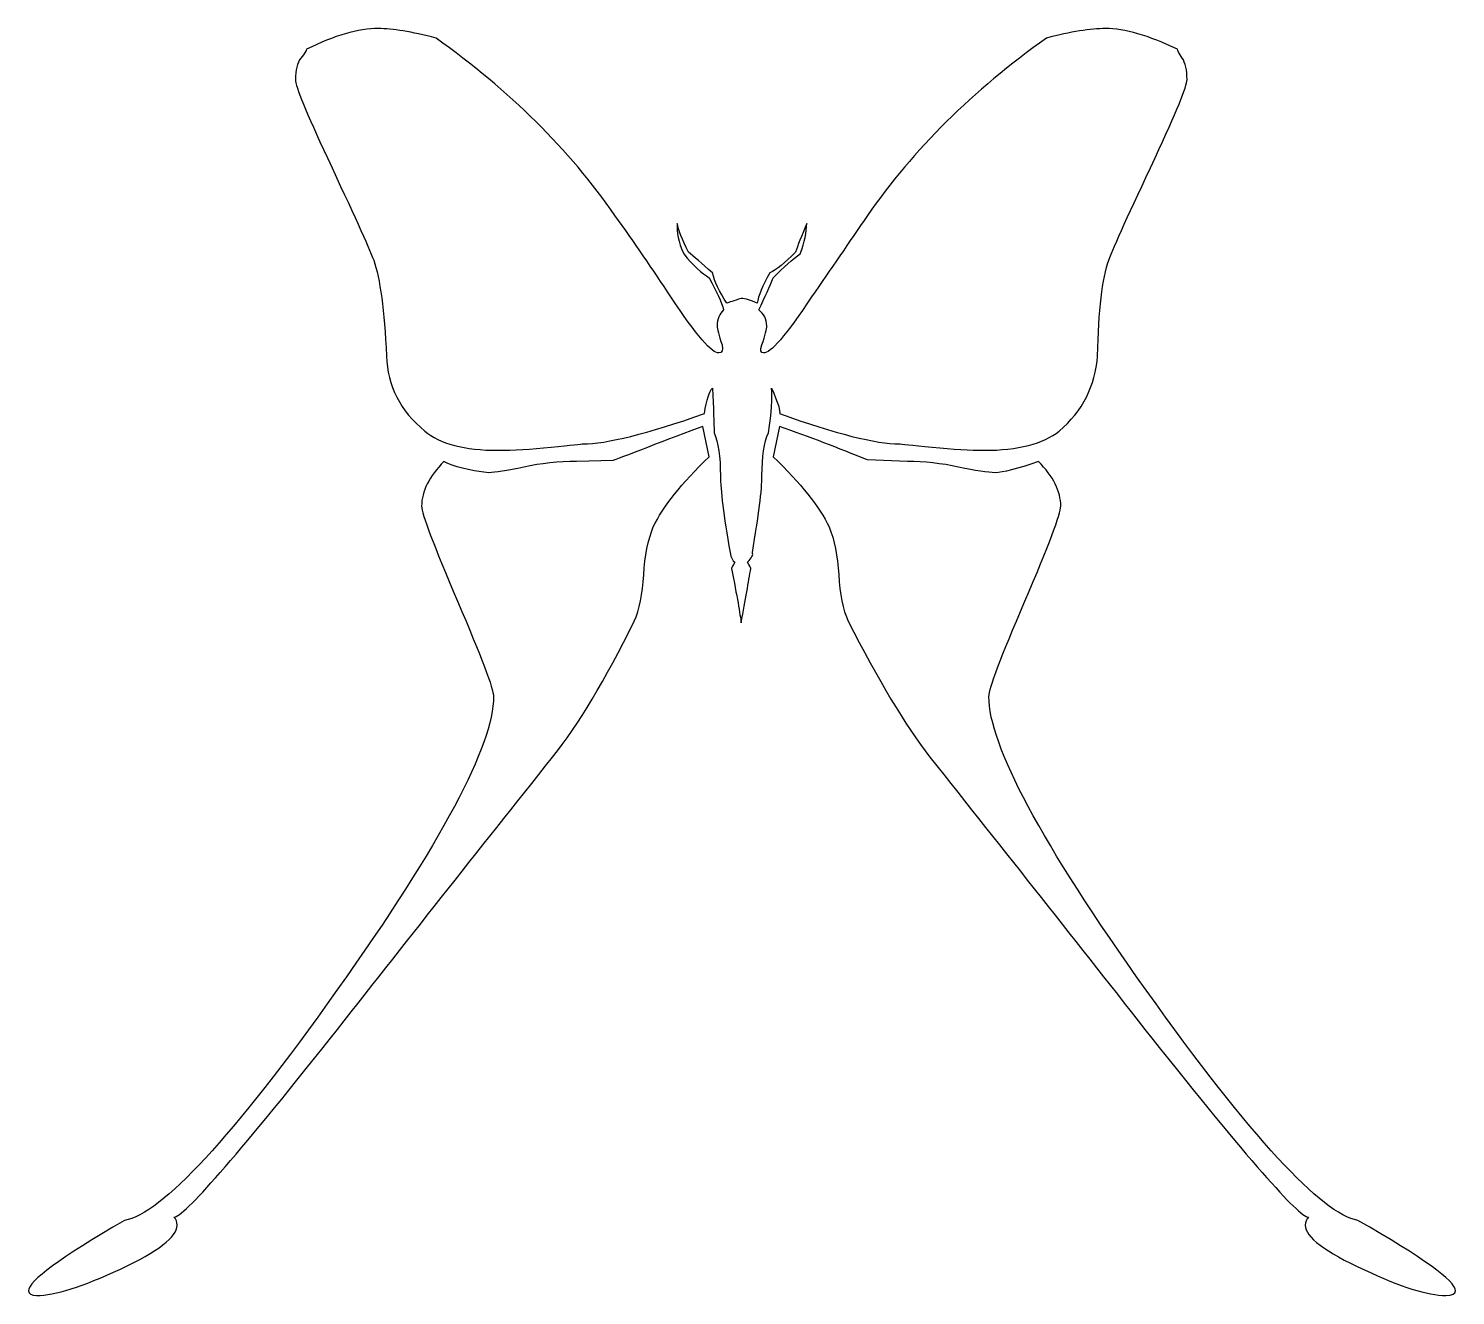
# Model space of a CAD drawing. Header units: centimetres. Extents: x -10.6 to 10, y -8.7 to 9.5.
import ezdxf

# ---------------------------------------------------------------- set-up
doc = ezdxf.new("R2010")
doc.units = ezdxf.units.CM
doc.header["$MEASUREMENT"] = 0
doc.layers.add('Camada 1', color=7, linetype='Continuous')

msp = doc.modelspace()

# ---------------------------------------------------------------- linework, layer by layer
at = {"layer": 'Camada 1'}
for points, knots in [([(6.15495, 8.79464), (6.15495, 8.70246), (6.00117, 8.3258), (5.69405, 7.66537), (5.69405, 7.66537), (5.3253, 6.88181), (5.10242, 6.38992), (5.02571, 6.19042), (5.02571, 6.19042), (4.93353, 5.92899), (4.8795, 5.46808), (4.86437, 4.80765), (4.86437, 4.80765), (4.83341, 4.37733), (4.64903, 4.01618), (4.31128, 3.7245), (4.31128, 3.7245), (4.0808, 3.54014), (3.71965, 3.44796), (3.22813, 3.44796), (3.22813, 3.44796), (3.02826, 3.44796), (2.77874, 3.46309), (2.47912, 3.49405), (2.47912, 3.49405), (2.17953, 3.52466), (2.02181, 3.54014), (2.00671, 3.54014), (2.00671, 3.54014), (1.66857, 3.54014), (1.09242, 3.68598), (0.27827, 3.978), (0.27827, 3.978), (0.29338, 4.00861), (0.25522, 4.13141), (0.16302, 4.34675), (0.16302, 4.34675), (0.17813, 4.20848), (0.16302, 3.99313), (0.11693, 3.70146), (0.11693, 3.70146), (0.05536, 3.56316), (0.02475, 3.35578), (0.02475, 3.07921), (0.02475, 3.07921), (0.02475, 2.87937), (-0.02134, 2.51062), (-0.11352, 1.97301), (-0.11352, 1.97301), (-0.09841, 1.94205), (-0.12146, 1.89594), (-0.18266, 1.83474), (-0.18266, 1.83474), (-0.15205, 1.78865), (-0.13657, 1.75767), (-0.13657, 1.74256), (-0.13657, 1.74256), (-0.16753, 1.5582), (-0.21364, 1.29676), (-0.27484, 0.959), (-0.27484, 0.959), (-0.29032, 1.08179), (-0.33644, 1.34286), (-0.41314, 1.74256), (-0.41314, 1.74256), (-0.41314, 1.75769), (-0.39801, 1.78865), (-0.36705, 1.83474), (-0.36705, 1.83474), (-0.39801, 1.84985), (-0.42108, 1.89594), (-0.43619, 1.97301), (-0.43619, 1.97301), (-0.52837, 2.51062), (-0.57449, 2.87937), (-0.57449, 3.07921), (-0.57449, 3.07921), (-0.57449, 3.35578), (-0.60545, 3.56319), (-0.66667, 3.70146), (-0.66667, 3.70146), (-0.66667, 3.83973), (-0.67458, 4.05471), (-0.68972, 4.34675), (-0.68972, 4.34675), (-0.73581, 4.30066), (-0.77433, 4.1775), (-0.80495, 3.978), (-0.80495, 3.978), (-1.6346, 3.68595), (-2.21867, 3.54014), (-2.55644, 3.54014), (-2.55644, 3.54014), (-2.57192, 3.54014), (-2.72567, 3.52466), (-3.01734, 3.49405), (-3.01734, 3.49405), (-3.30939, 3.46309), (-3.56288, 3.44796), (-3.77786, 3.44796), (-3.77786, 3.44796), (-4.26975, 3.44796), (-4.62299, 3.54014), (-4.83797, 3.7245), (-4.83797, 3.7245), (-5.19159, 4.01618), (-5.37595, 4.37736), (-5.39106, 4.80765), (-5.39106, 4.80765), (-5.42202, 5.46805), (-5.48324, 5.92898), (-5.57542, 6.19042), (-5.57542, 6.19042), (-5.65249, 6.38992), (-5.87501, 6.8818), (-6.24376, 7.66537), (-6.24376, 7.66537), (-6.55129, 8.32577), (-6.70469, 8.70243), (-6.70469, 8.79464), (-6.70469, 8.79464), (-6.70469, 8.93291), (-6.67805, 9.03663), (-6.62402, 9.10576), (-6.62402, 9.10576), (-6.57036, 9.1749), (-6.54337, 9.21704), (-6.54337, 9.23252), (-6.54337, 9.23252), (-6.14403, 9.43202), (-5.79833, 9.53211), (-5.50631, 9.53211), (-5.50631, 9.53211), (-5.30681, 9.53211), (-5.03027, 9.48602), (-4.67666, 9.39384), (-4.67666, 9.39384), (-3.61655, 8.64089), (-2.75626, 7.78819), (-2.09552, 6.83574), (-2.09552, 6.83574), (-1.81895, 6.45154), (-1.55035, 6.05974), (-1.28891, 5.66041), (-1.28891, 5.66041), (-0.92019, 5.1073), (-0.68973, 4.83832), (-0.59753, 4.8538), (-0.59753, 4.8538), (-0.55144, 4.8538), (-0.53633, 4.89195), (-0.55144, 4.96903), (-0.55144, 4.96903), (-0.59753, 5.1073), (-0.62058, 5.19948), (-0.62058, 5.2456), (-0.62058, 5.2456), (-0.62058, 5.33778), (-0.58997, 5.41448), (-0.5284, 5.47605), (-0.5284, 5.47605), (-0.55936, 5.58337), (-0.62849, 5.73711), (-0.73581, 5.93698), (-0.73581, 5.93698), (-0.84347, 5.99818), (-0.96626, 6.1134), (-1.10453, 6.28266), (-1.10453, 6.28266), (-1.1816, 6.45154), (-1.21219, 6.59738), (-1.19671, 6.72055), (-1.19671, 6.72055), (-1.18158, 6.62837), (-1.12757, 6.4901), (-1.03539, 6.30571), (-1.03539, 6.30571), (-0.95869, 6.24414), (-0.84346, 6.14439), (-0.68971, 6.00612), (-0.68971, 6.00612), (-0.6591, 5.88296), (-0.58996, 5.73712), (-0.4823, 5.56826), (-0.4823, 5.56826), (-0.45169, 5.58337), (-0.38255, 5.60641), (-0.27489, 5.6374), (-0.27489, 5.6374), (-0.21369, 5.6374), (-0.13662, 5.61435), (-0.04444, 5.56826), (-0.04444, 5.56826), (-0.02931, 5.67558), (0.03226, 5.82176), (0.13992, 6.00612), (0.13992, 6.00612), (0.23213, 6.05221), (0.35492, 6.15196), (0.5087, 6.30571), (0.5087, 6.30571), (0.53929, 6.39789), (0.59297, 6.53616), (0.67002, 6.72055), (0.67002, 6.72055), (0.67002, 6.59739), (0.63906, 6.45155), (0.57787, 6.28266), (0.57787, 6.28266), (0.47021, 6.20561), (0.33948, 6.09036), (0.18605, 5.93698), (0.18605, 5.93698), (0.13996, 5.81382), (0.07082, 5.66041), (-0.02136, 5.47605), (-0.02136, 5.47605), (0.05534, 5.41448), (0.09387, 5.33778), (0.09387, 5.2456), (0.09387, 5.2456), (0.09387, 5.19951), (0.07082, 5.1073), (0.02473, 4.96903), (0.02473, 4.96903), (-0.00623, 4.89196), (0.00168, 4.8538), (0.04778, 4.8538), (0.04778, 4.8538), (0.13996, 4.83832), (0.37044, 5.1073), (0.73919, 5.66041), (0.73919, 5.66041), (1.01573, 6.05975), (1.28436, 6.45154), (1.5458, 6.83574), (1.5458, 6.83574), (2.2062, 7.78819), (3.06681, 8.64089), (4.12694, 9.39384), (4.12694, 9.39384), (4.48021, 9.48602), (4.76432, 9.53211), (4.97967, 9.53211), (4.97967, 9.53211), (5.25621, 9.53211), (5.60192, 9.43202), (6.01673, 9.23252), (6.01673, 9.23252), (6.01673, 9.21704), (6.03978, 9.17489), (6.08587, 9.10576), (6.08587, 9.10576), (6.1319, 9.03663), (6.15495, 8.93292), (6.15495, 8.79464)], [0, 0, 0, 0, 0.01538462, 0.01538462, 0.01538462, 0.01538462, 0.03076923, 0.03076923, 0.03076923, 0.03076923, 0.04615385, 0.04615385, 0.04615385, 0.04615385, 0.06153846, 0.06153846, 0.06153846, 0.06153846, 0.07692308, 0.07692308, 0.07692308, 0.07692308, 0.09230769, 0.09230769, 0.09230769, 0.09230769, 0.10769231, 0.10769231, 0.10769231, 0.10769231, 0.12307692, 0.12307692, 0.12307692, 0.12307692, 0.13846154, 0.13846154, 0.13846154, 0.13846154, 0.15384615, 0.15384615, 0.15384615, 0.15384615, 0.16923077, 0.16923077, 0.16923077, 0.16923077, 0.18461538, 0.18461538, 0.18461538, 0.18461538, 0.2, 0.2, 0.2, 0.2, 0.21538462, 0.21538462, 0.21538462, 0.21538462, 0.23076923, 0.23076923, 0.23076923, 0.23076923, 0.24615385, 0.24615385, 0.24615385, 0.24615385, 0.26153846, 0.26153846, 0.26153846, 0.26153846, 0.27692308, 0.27692308, 0.27692308, 0.27692308, 0.29230769, 0.29230769, 0.29230769, 0.29230769, 0.30769231, 0.30769231, 0.30769231, 0.30769231, 0.32307692, 0.32307692, 0.32307692, 0.32307692, 0.33846154, 0.33846154, 0.33846154, 0.33846154, 0.35384615, 0.35384615, 0.35384615, 0.35384615, 0.36923077, 0.36923077, 0.36923077, 0.36923077, 0.38461538, 0.38461538, 0.38461538, 0.38461538, 0.4, 0.4, 0.4, 0.4, 0.41538462, 0.41538462, 0.41538462, 0.41538462, 0.43076923, 0.43076923, 0.43076923, 0.43076923, 0.44615385, 0.44615385, 0.44615385, 0.44615385, 0.46153846, 0.46153846, 0.46153846, 0.46153846, 0.47692308, 0.47692308, 0.47692308, 0.47692308, 0.49230769, 0.49230769, 0.49230769, 0.49230769, 0.50769231, 0.50769231, 0.50769231, 0.50769231, 0.52307692, 0.52307692, 0.52307692, 0.52307692, 0.53846154, 0.53846154, 0.53846154, 0.53846154, 0.55384615, 0.55384615, 0.55384615, 0.55384615, 0.56923077, 0.56923077, 0.56923077, 0.56923077, 0.58461538, 0.58461538, 0.58461538, 0.58461538, 0.6, 0.6, 0.6, 0.6, 0.61538462, 0.61538462, 0.61538462, 0.61538462, 0.63076923, 0.63076923, 0.63076923, 0.63076923, 0.64615385, 0.64615385, 0.64615385, 0.64615385, 0.66153846, 0.66153846, 0.66153846, 0.66153846, 0.67692308, 0.67692308, 0.67692308, 0.67692308, 0.69230769, 0.69230769, 0.69230769, 0.69230769, 0.70769231, 0.70769231, 0.70769231, 0.70769231, 0.72307692, 0.72307692, 0.72307692, 0.72307692, 0.73846154, 0.73846154, 0.73846154, 0.73846154, 0.75384615, 0.75384615, 0.75384615, 0.75384615, 0.76923077, 0.76923077, 0.76923077, 0.76923077, 0.78461538, 0.78461538, 0.78461538, 0.78461538, 0.8, 0.8, 0.8, 0.8, 0.81538462, 0.81538462, 0.81538462, 0.81538462, 0.83076923, 0.83076923, 0.83076923, 0.83076923, 0.84615385, 0.84615385, 0.84615385, 0.84615385, 0.86153846, 0.86153846, 0.86153846, 0.86153846, 0.87692308, 0.87692308, 0.87692308, 0.87692308, 0.89230769, 0.89230769, 0.89230769, 0.89230769, 0.90769231, 0.90769231, 0.90769231, 0.90769231, 0.92307692, 0.92307692, 0.92307692, 0.92307692, 0.93846154, 0.93846154, 0.93846154, 0.93846154, 0.95384615, 0.95384615, 0.95384615, 0.95384615, 0.96923077, 0.96923077, 0.96923077, 0.96923077, 1, 1, 1, 1]), ([(-2.12233, 3.29938), (-2.11341, 3.3029), (-1.2428, 3.63993), (-0.82799, 3.79367), (-0.82799, 3.79367), (-0.82799, 3.79367), (-0.73581, 3.35581), (-0.73581, 3.35581), (-0.73581, 3.35581), (-1.13552, 2.97158), (-1.40415, 2.63347), (-1.54242, 2.34179), (-1.54242, 2.34179), (-1.61949, 2.15743), (-1.66556, 1.92695), (-1.68069, 1.65041), (-1.68069, 1.65041), (-1.69617, 1.37384), (-1.74226, 1.15096), (-1.81896, 0.98207), (-1.81896, 0.98207), (-2.2338, 0.13694), (-2.62557, -0.51592), (-2.99429, -0.97685), (-2.99429, -0.97685), (-4.0699, -2.32898), (-5.13757, -3.68116), (-6.19768, -5.03294), (-6.19768, -5.03294), (-7.56531, -6.75382), (-8.31789, -7.61408), (-8.45616, -7.61408), (-8.45616, -7.61408), (-8.42555, -7.64506), (-8.41007, -7.68322), (-8.41007, -7.72931), (-8.41007, -7.72931), (-8.41007, -7.89854), (-8.68301, -8.10957), (-9.22819, -8.36307), (-9.22819, -8.36307), (-9.77373, -8.61659), (-10.17704, -8.74333), (-10.4381, -8.74333), (-10.4381, -8.74333), (-10.51515, -8.74333), (-10.55333, -8.72028), (-10.55333, -8.67419), (-10.55333, -8.67419), (-10.55333, -8.53592), (-10.09243, -8.19815), (-9.17056, -7.66017), (-9.17056, -7.66017), (-8.63295, -7.56802), (-7.61137, -6.46179), (-6.10544, -4.34155), (-6.10544, -4.34155), (-4.59991, -2.22131), (-3.84693, -0.80796), (-3.84693, -0.1011), (-3.84693, -0.1011), (-3.84693, 0.00622), (-4.01978, 0.46355), (-4.36546, 1.27016), (-4.36546, 1.27016), (-4.71114, 2.07677), (-4.88399, 2.53373), (-4.88399, 2.64139), (-4.88399, 2.64139), (-4.88399, 2.85636), (-4.77667, 3.07134), (-4.56136, 3.28668), (-4.56136, 3.28668), (-4.42309, 3.20961), (-4.20811, 3.15598), (-3.91607, 3.12536), (-3.91607, 3.12536), (-3.82389, 3.12536), (-3.65501, 3.152), (-3.40905, 3.20603), (-3.40905, 3.20603), (-3.16346, 3.25966), (-2.90997, 3.28668), (-2.64853, 3.28668), (-2.64853, 3.28668), (-2.64853, 3.28668), (-2.12233, 3.29938), (-2.12233, 3.29938)], [0, 0, 0, 0, 0.04347826, 0.04347826, 0.04347826, 0.04347826, 0.08695652, 0.08695652, 0.08695652, 0.08695652, 0.13043478, 0.13043478, 0.13043478, 0.13043478, 0.17391304, 0.17391304, 0.17391304, 0.17391304, 0.2173913, 0.2173913, 0.2173913, 0.2173913, 0.26086957, 0.26086957, 0.26086957, 0.26086957, 0.30434783, 0.30434783, 0.30434783, 0.30434783, 0.34782609, 0.34782609, 0.34782609, 0.34782609, 0.39130435, 0.39130435, 0.39130435, 0.39130435, 0.43478261, 0.43478261, 0.43478261, 0.43478261, 0.47826087, 0.47826087, 0.47826087, 0.47826087, 0.52173913, 0.52173913, 0.52173913, 0.52173913, 0.56521739, 0.56521739, 0.56521739, 0.56521739, 0.60869565, 0.60869565, 0.60869565, 0.60869565, 0.65217391, 0.65217391, 0.65217391, 0.65217391, 0.69565217, 0.69565217, 0.69565217, 0.69565217, 0.73913043, 0.73913043, 0.73913043, 0.73913043, 0.7826087, 0.7826087, 0.7826087, 0.7826087, 0.82608696, 0.82608696, 0.82608696, 0.82608696, 0.86956522, 0.86956522, 0.86956522, 0.86956522, 0.91304348, 0.91304348, 0.91304348, 0.91304348, 1, 1, 1, 1]), ([(1.54578, 3.3097), (1.54578, 3.3097), (2.12191, 3.28665), (2.12191, 3.28665), (2.12191, 3.28665), (2.3675, 3.28665), (2.61343, 3.25964), (2.85938, 3.206), (2.85938, 3.206), (3.10497, 3.15197), (3.28176, 3.12533), (3.38942, 3.12533), (3.38942, 3.12533), (3.49674, 3.12533), (3.70417, 3.17899), (4.01169, 3.28665), (4.01169, 3.28665), (4.22666, 3.07131), (4.33432, 2.85633), (4.33432, 2.64136), (4.33432, 2.64136), (4.33432, 2.5337), (4.16147, 2.07674), (3.81576, 1.27013), (3.81576, 1.27013), (3.47005, 0.46352), (3.29723, 0.00619), (3.29723, -0.10113), (3.29723, -0.10113), (3.29723, -0.80799), (4.05378, -2.22134), (5.56725, -4.34158), (5.56725, -4.34158), (7.08035, -6.46182), (8.09833, -7.56802), (8.62083, -7.6602), (8.62083, -7.6602), (9.5578, -8.19818), (10.02664, -8.53597), (10.02664, -8.67422), (10.02664, -8.67422), (10.02664, -8.72031), (9.98055, -8.74336), (9.88834, -8.74336), (9.88834, -8.74336), (9.62691, -8.74336), (9.23514, -8.62057), (8.71301, -8.37461), (8.71301, -8.37461), (8.14442, -8.11355), (7.86028, -7.89857), (7.86028, -7.72932), (7.86028, -7.72932), (7.86028, -7.68323), (7.87541, -7.64505), (7.90637, -7.61409), (7.90637, -7.61409), (7.7681, -7.61409), (7.01515, -6.75382), (5.64789, -5.03295), (5.64789, -5.03295), (4.58778, -3.68117), (3.51971, -2.32901), (2.4445, -0.97686), (2.4445, -0.97686), (2.09091, -0.51593), (1.69912, 0.1369), (1.26917, 0.98206), (1.26917, 0.98206), (1.1921, 1.15094), (1.14601, 1.37383), (1.13087, 1.6504), (1.13087, 1.6504), (1.11539, 1.92694), (1.0693, 2.15742), (0.99257, 2.34178), (0.99257, 2.34178), (0.8543, 2.63346), (0.5853, 2.97157), (0.18596, 3.3558), (0.18596, 3.3558), (0.18596, 3.3558), (0.27817, 3.79366), (0.27817, 3.79366), (0.27817, 3.79366), (0.70821, 3.6399), (1.13094, 3.47858), (1.54578, 3.3097), (1.54578, 3.3097), (1.54578, 3.3097), (1.54578, 3.3097), (1.54578, 3.3097)], [0, 0, 0, 0, 0.04166667, 0.04166667, 0.04166667, 0.04166667, 0.08333333, 0.08333333, 0.08333333, 0.08333333, 0.125, 0.125, 0.125, 0.125, 0.16666667, 0.16666667, 0.16666667, 0.16666667, 0.20833333, 0.20833333, 0.20833333, 0.20833333, 0.25, 0.25, 0.25, 0.25, 0.29166667, 0.29166667, 0.29166667, 0.29166667, 0.33333333, 0.33333333, 0.33333333, 0.33333333, 0.375, 0.375, 0.375, 0.375, 0.41666667, 0.41666667, 0.41666667, 0.41666667, 0.45833333, 0.45833333, 0.45833333, 0.45833333, 0.5, 0.5, 0.5, 0.5, 0.54166667, 0.54166667, 0.54166667, 0.54166667, 0.58333333, 0.58333333, 0.58333333, 0.58333333, 0.625, 0.625, 0.625, 0.625, 0.66666667, 0.66666667, 0.66666667, 0.66666667, 0.70833333, 0.70833333, 0.70833333, 0.70833333, 0.75, 0.75, 0.75, 0.75, 0.79166667, 0.79166667, 0.79166667, 0.79166667, 0.83333333, 0.83333333, 0.83333333, 0.83333333, 0.875, 0.875, 0.875, 0.875, 0.91666667, 0.91666667, 0.91666667, 0.91666667, 1, 1, 1, 1])]:
    msp.add_open_spline(points, degree=3, knots=knots, dxfattribs=at)

doc.saveas('drawing.dxf')
